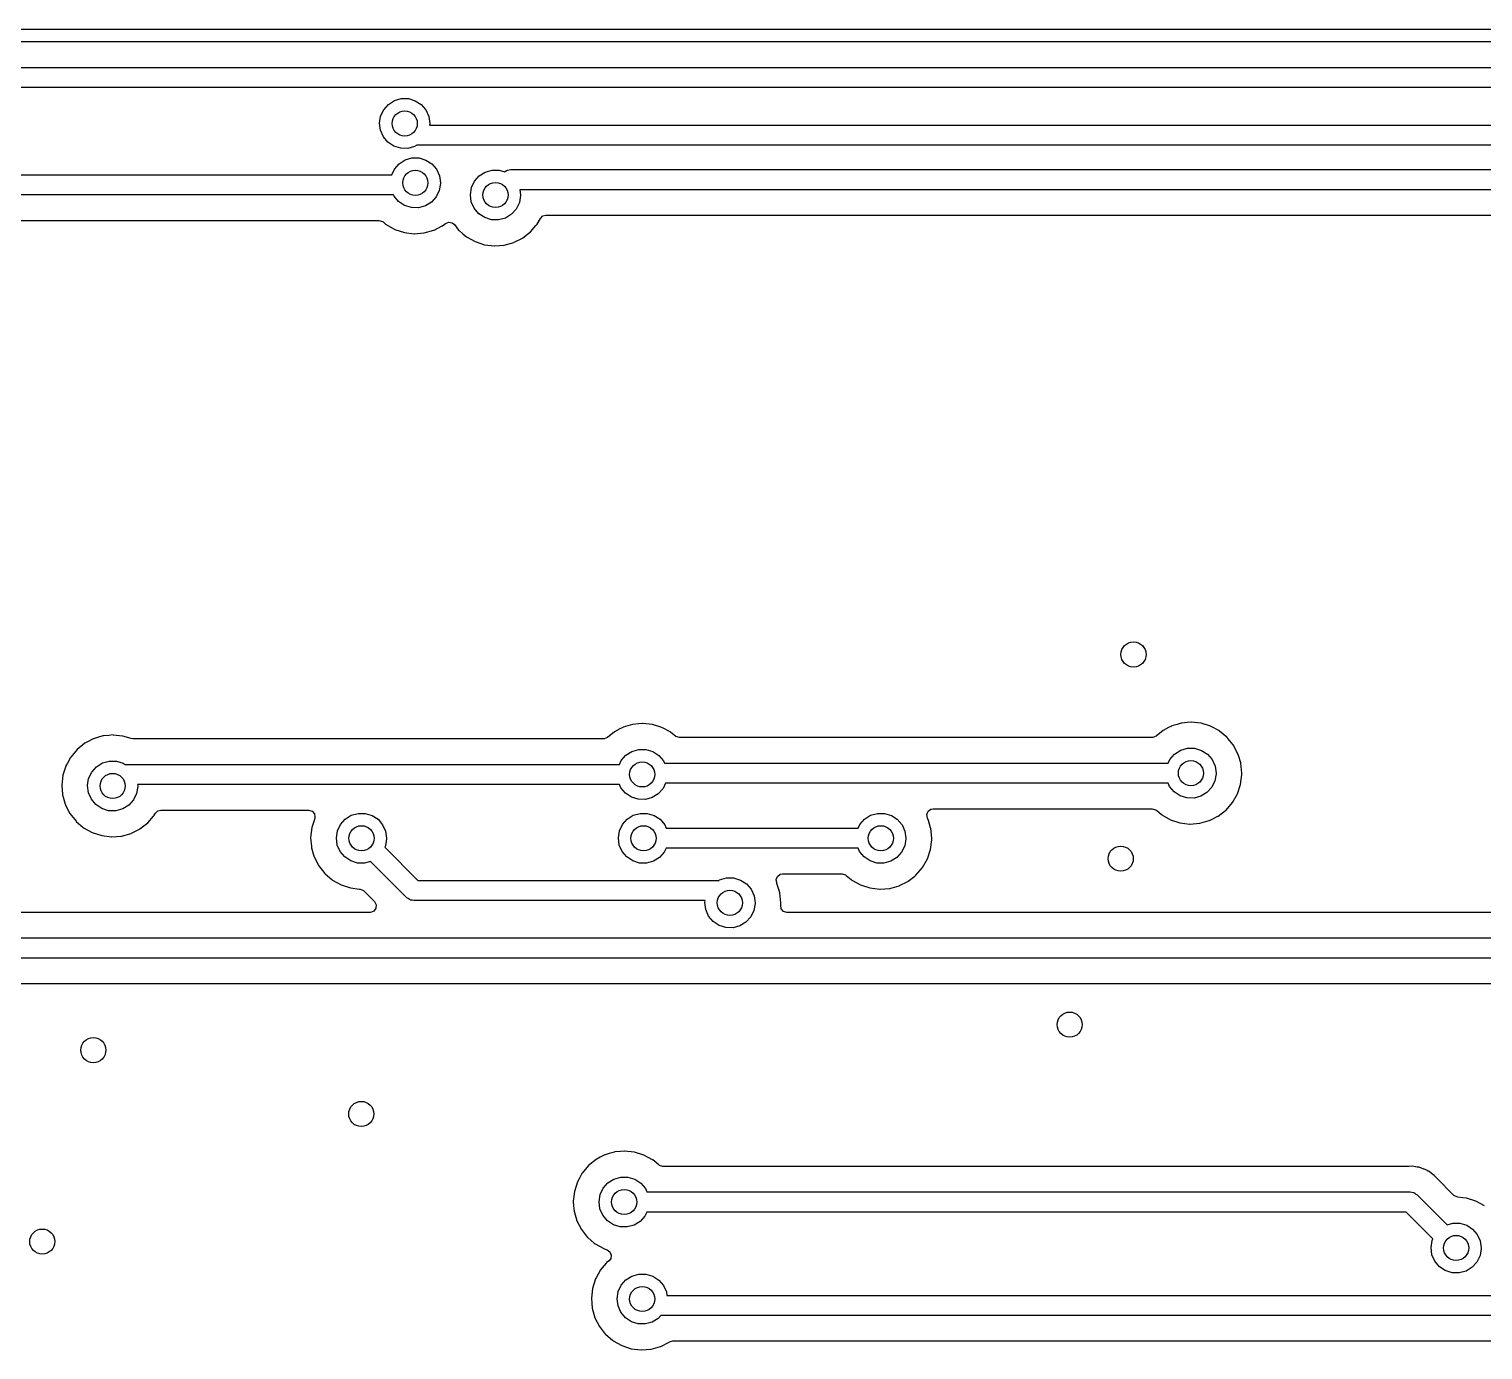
# Model space of a CAD drawing. Extents: x 63 to 234, y -148 to -41.
# Drawn here: x 122.67 to 151.61, y -66.93 to -40.64 of the extents above; entities that cross this region are included whole.
import ezdxf

# ---------------------------------------------------------------- set-up
doc = ezdxf.new("R2010")
doc.units = 0
doc.layers.add('BLACK', color=7, linetype='CONTINUOUS')

msp = doc.modelspace()

# ---------------------------------------------------------------- linework, layer by layer
at = {"layer": 'BLACK', "linetype": 'CONTINUOUS'}
for p, q in [((62.7415, -40.6405), (234.192, -40.6405)), ((184.989, -40.8967), (116.005, -40.8967)), ((115.976, -41.4052), (185.014, -41.4052)), ((184.931, -41.8052), (116.059, -41.8052)), ((129.671, -42.3734), (129.732, -42.2451)), ((129.732, -42.2451), (129.826, -42.1388)), ((129.826, -42.1388), (129.945, -42.0632)), ((129.945, -42.0632), (130.082, -42.0242)), ((130.082, -42.0242), (130.224, -42.0251)), ((130.224, -42.0251), (130.359, -42.0657)), ((130.359, -42.0657), (130.478, -42.1428)), ((130.478, -42.1428), (130.571, -42.2502)), ((130.571, -42.2502), (130.63, -42.3793)), ((129.65, -42.5135), (129.671, -42.3734)), ((129.668, -42.6541), (129.65, -42.5135)), ((130.63, -42.3793), (130.65, -42.5196)), ((130.649, -42.5318), (130.646, -42.5519)), ((130.65, -42.5196), (130.649, -42.5318)), ((129.725, -42.7838), (129.668, -42.6541)), ((129.816, -42.8923), (129.725, -42.7838)), ((130.646, -42.5519), (183.652, -42.5519)), ((129.934, -42.9709), (129.816, -42.8923)), ((130.07, -43.0132), (129.934, -42.9709)), ((130.211, -43.0158), (130.07, -43.0132)), ((130.348, -42.9785), (130.211, -43.0158)), ((130.391, -42.9519), (130.348, -42.9785)), ((183.83, -42.9519), (130.391, -42.9519)), ((129.944, -43.4256), (130.038, -43.3194)), ((130.038, -43.3194), (130.158, -43.2437)), ((130.158, -43.2437), (130.294, -43.2048)), ((130.294, -43.2048), (130.436, -43.2056)), ((130.436, -43.2056), (130.572, -43.2463)), ((130.572, -43.2463), (130.691, -43.3234)), ((130.691, -43.3234), (130.783, -43.4308)), ((71.6454, -43.5388), (129.891, -43.5388)), ((129.891, -43.5388), (129.944, -43.4256)), ((130.783, -43.4308), (130.842, -43.5598)), ((130.842, -43.5598), (130.862, -43.7002)), ((131.479, -43.7958), (131.539, -43.6675)), ((131.539, -43.6675), (131.633, -43.5612)), ((131.633, -43.5612), (131.753, -43.4856)), ((131.753, -43.4856), (131.889, -43.4466)), ((131.889, -43.4466), (132.031, -43.4475)), ((132.031, -43.4475), (132.144, -43.4812)), ((132.144, -43.4812), (132.149, -43.4778)), ((132.149, -43.4778), (132.175, -43.457)), ((132.175, -43.457), (132.186, -43.4544)), ((132.186, -43.4544), (132.196, -43.4483)), ((132.196, -43.4483), (132.229, -43.4446)), ((132.229, -43.4446), (132.262, -43.4372)), ((132.262, -43.4372), (203.828, -43.4372)), ((129.926, -43.9388), (71.5261, -43.9388)), ((129.938, -43.9644), (129.926, -43.9388)), ((130.029, -44.0729), (129.938, -43.9644)), ((130.777, -43.9797), (130.681, -44.0848)), ((130.838, -43.8522), (130.777, -43.9797)), ((130.862, -43.7124), (130.838, -43.8522)), ((130.862, -43.7002), (130.862, -43.7124)), ((131.457, -43.9359), (131.479, -43.7958)), ((131.475, -44.0765), (131.457, -43.9359)), ((132.457, -43.9542), (132.433, -44.094)), ((203.911, -43.8372), (132.442, -43.8372)), ((132.442, -43.8372), (132.457, -43.942)), ((132.457, -43.942), (132.457, -43.9542)), ((130.147, -44.1514), (130.029, -44.0729)), ((130.282, -44.1937), (130.147, -44.1514)), ((130.424, -44.1963), (130.282, -44.1937)), ((130.561, -44.159), (130.424, -44.1963)), ((130.681, -44.0848), (130.561, -44.159)), ((131.533, -44.2062), (131.475, -44.0765)), ((131.624, -44.3147), (131.533, -44.2062)), ((132.372, -44.2216), (132.276, -44.3267)), ((132.433, -44.094), (132.372, -44.2216)), ((71.551, -44.4473), (129.637, -44.4473)), ((129.637, -44.4473), (129.706, -44.4673)), ((129.706, -44.4673), (129.719, -44.4773)), ((129.719, -44.4773), (129.77, -44.5208)), ((129.77, -44.5208), (129.784, -44.5323)), ((129.784, -44.5323), (129.956, -44.6288)), ((130.734, -44.6422), (130.899, -44.5586)), ((130.899, -44.5586), (130.905, -44.5558)), ((130.899, -44.5586), (130.899, -44.5586)), ((130.905, -44.5558), (130.962, -44.5114)), ((130.962, -44.5114), (131.028, -44.4852)), ((131.028, -44.4852), (131.097, -44.4989)), ((131.097, -44.4989), (131.138, -44.5324)), ((131.138, -44.5324), (131.224, -44.6411)), ((131.742, -44.3933), (131.624, -44.3147)), ((131.877, -44.4356), (131.742, -44.3933)), ((132.019, -44.4382), (131.877, -44.4356)), ((132.156, -44.4009), (132.019, -44.4382)), ((132.276, -44.3267), (132.156, -44.4009)), ((132.656, -44.6759), (132.763, -44.552)), ((132.763, -44.552), (132.781, -44.5308)), ((132.781, -44.5308), (132.785, -44.5261)), ((132.781, -44.5308), (132.781, -44.5308)), ((132.785, -44.5261), (132.851, -44.4095)), ((132.851, -44.4095), (132.902, -44.3601)), ((132.902, -44.3601), (132.961, -44.3457)), ((132.961, -44.3457), (203.882, -44.3457)), ((129.956, -44.6288), (130.144, -44.6899)), ((130.144, -44.6899), (130.341, -44.7133)), ((130.341, -44.7133), (130.347, -44.7128)), ((130.347, -44.7128), (130.532, -44.6986)), ((130.347, -44.7128), (130.347, -44.7128)), ((130.532, -44.6986), (130.538, -44.6981)), ((130.532, -44.6986), (130.532, -44.6986)), ((130.538, -44.6981), (130.728, -44.6449)), ((130.728, -44.6449), (130.734, -44.6422)), ((130.734, -44.6422), (130.734, -44.6422)), ((131.224, -44.6411), (131.224, -44.6411)), ((131.224, -44.6411), (131.228, -44.646)), ((131.228, -44.646), (131.233, -44.6499)), ((131.233, -44.6499), (131.233, -44.6499)), ((131.233, -44.6499), (131.307, -44.7128)), ((131.307, -44.7128), (131.379, -44.7741)), ((131.379, -44.7741), (131.551, -44.8706)), ((132.329, -44.884), (132.494, -44.8004)), ((132.494, -44.8004), (132.5, -44.7976)), ((132.494, -44.8004), (132.494, -44.8004)), ((132.5, -44.7976), (132.656, -44.6759)), ((131.551, -44.8706), (131.739, -44.9317)), ((131.739, -44.9317), (131.936, -44.9552)), ((131.936, -44.9552), (131.942, -44.9547)), ((131.942, -44.9547), (132.127, -44.9405)), ((131.942, -44.9547), (131.942, -44.9547)), ((132.127, -44.9405), (132.133, -44.94)), ((132.127, -44.9405), (132.127, -44.9405)), ((132.133, -44.94), (132.323, -44.8868)), ((132.323, -44.8868), (132.329, -44.884)), ((132.329, -44.884), (132.329, -44.884)), ((124.344, -54.6888), (124.262, -54.6963)), ((124.35, -54.6895), (124.344, -54.6888)), ((124.535, -54.7089), (124.35, -54.6895)), ((124.35, -54.6895), (124.35, -54.6895)), ((134.323, -54.6256), (134.184, -54.7373)), ((134.435, -54.5674), (134.323, -54.6256)), ((134.493, -54.5369), (134.435, -54.5674)), ((134.498, -54.534), (134.493, -54.5369)), ((134.493, -54.5369), (134.493, -54.5369)), ((134.591, -54.5069), (134.498, -54.534)), ((134.682, -54.4799), (134.591, -54.5069)), ((134.688, -54.4782), (134.682, -54.4799)), ((134.682, -54.4799), (134.682, -54.4799)), ((134.694, -54.4776), (134.688, -54.4782)), ((134.803, -54.4678), (134.694, -54.4776)), ((134.694, -54.4776), (134.694, -54.4776)), ((134.885, -54.4602), (134.803, -54.4678)), ((134.891, -54.4609), (134.885, -54.4602)), ((135.076, -54.4803), (134.891, -54.4609)), ((134.891, -54.4609), (134.891, -54.4609)), ((135.082, -54.4809), (135.076, -54.4803)), ((135.076, -54.4803), (135.076, -54.4803)), ((135.271, -54.5394), (135.082, -54.4809)), ((135.445, -54.6335), (135.271, -54.5394)), ((135.449, -54.6374), (135.445, -54.6335)), ((135.538, -54.7108), (135.449, -54.6374)), ((135.449, -54.6374), (135.449, -54.6374)), ((145.245, -54.6002), (145.106, -54.7119)), ((145.356, -54.5423), (145.245, -54.6002)), ((145.415, -54.5115), (145.356, -54.5423)), ((145.42, -54.5086), (145.415, -54.5115)), ((145.415, -54.5115), (145.415, -54.5115)), ((145.526, -54.4776), (145.42, -54.5086)), ((145.604, -54.4545), (145.526, -54.4776)), ((145.61, -54.4528), (145.604, -54.4545)), ((145.604, -54.4545), (145.604, -54.4545)), ((145.616, -54.4522), (145.61, -54.4528)), ((145.725, -54.4424), (145.616, -54.4522)), ((145.616, -54.4522), (145.616, -54.4522)), ((145.807, -54.4348), (145.725, -54.4424)), ((145.813, -54.4355), (145.807, -54.4348)), ((145.998, -54.4549), (145.813, -54.4355)), ((145.813, -54.4355), (145.813, -54.4355)), ((146.004, -54.4555), (145.998, -54.4549)), ((145.998, -54.4549), (145.998, -54.4549)), ((146.193, -54.514), (146.004, -54.4555)), ((146.367, -54.6081), (146.193, -54.514)), ((146.371, -54.612), (146.367, -54.6081)), ((146.514, -54.7302), (146.371, -54.612)), ((146.371, -54.612), (146.371, -54.612)), ((123.628, -54.9782), (123.501, -55.1297)), ((123.782, -54.8542), (123.628, -54.9782)), ((123.861, -54.8129), (123.782, -54.8542)), ((123.952, -54.7655), (123.861, -54.8129)), ((123.957, -54.7626), (123.952, -54.7655)), ((123.952, -54.7655), (123.952, -54.7655)), ((124.038, -54.7389), (123.957, -54.7626)), ((124.141, -54.7085), (124.038, -54.7389)), ((124.147, -54.7068), (124.141, -54.7085)), ((124.141, -54.7085), (124.141, -54.7085)), ((124.153, -54.7062), (124.147, -54.7068)), ((124.262, -54.6963), (124.153, -54.7062)), ((124.153, -54.7062), (124.153, -54.7062)), ((124.541, -54.7095), (124.535, -54.7089)), ((124.535, -54.7089), (124.535, -54.7089)), ((124.702, -54.7595), (124.541, -54.7095)), ((124.739, -54.7651), (124.702, -54.7595)), ((134.105, -54.7651), (124.739, -54.7651)), ((134.119, -54.7644), (134.105, -54.7651)), ((134.184, -54.7373), (134.119, -54.7644)), ((134.674, -55.0172), (134.81, -54.9782)), ((134.81, -54.9782), (134.952, -54.9791)), ((134.952, -54.9791), (135.088, -55.0197)), ((135.55, -54.7197), (135.538, -54.7108)), ((135.618, -54.7397), (135.55, -54.7197)), ((145.027, -54.7397), (135.618, -54.7397)), ((145.041, -54.739), (145.027, -54.7397)), ((145.106, -54.7119), (145.041, -54.739)), ((145.596, -54.9918), (145.732, -54.9528)), ((145.732, -54.9528), (145.874, -54.9537)), ((145.874, -54.9537), (146.01, -54.9943)), ((146.519, -54.7341), (146.514, -54.7302)), ((146.523, -54.7389), (146.519, -54.7341)), ((146.544, -54.7651), (146.523, -54.7389)), ((146.523, -54.7389), (146.523, -54.7389)), ((146.644, -54.8874), (146.544, -54.7651)), ((146.737, -55.062), (146.644, -54.8874)), ((123.435, -55.2501), (123.406, -55.303)), ((123.498, -55.1351), (123.435, -55.2501)), ((123.501, -55.1297), (123.498, -55.1351)), ((123.498, -55.1351), (123.498, -55.1351)), ((124.013, -55.3214), (124.133, -55.2458)), ((124.133, -55.2458), (124.269, -55.2068)), ((124.269, -55.2068), (124.411, -55.2077)), ((124.411, -55.2077), (124.547, -55.2483)), ((124.547, -55.2483), (124.586, -55.2736)), ((124.586, -55.2736), (134.425, -55.2736)), ((134.425, -55.2736), (134.46, -55.1991)), ((134.46, -55.1991), (134.554, -55.0928)), ((134.554, -55.0928), (134.674, -55.0172)), ((135.088, -55.0197), (135.207, -55.0968)), ((135.207, -55.0968), (135.299, -55.2042)), ((135.299, -55.2042), (135.319, -55.2482)), ((135.319, -55.2482), (145.347, -55.2482)), ((145.347, -55.2482), (145.382, -55.1737)), ((145.382, -55.1737), (145.476, -55.0674)), ((145.476, -55.0674), (145.596, -54.9918)), ((146.01, -54.9943), (146.129, -55.0714)), ((146.129, -55.0714), (146.221, -55.1788)), ((146.221, -55.1788), (146.28, -55.3079)), ((146.747, -55.0955), (146.737, -55.062)), ((146.792, -55.2435), (146.747, -55.0955)), ((146.794, -55.2514), (146.792, -55.2435)), ((146.813, -55.4482), (146.794, -55.2514)), ((123.346, -55.4915), (123.324, -55.6881)), ((123.353, -55.468), (123.346, -55.4915)), ((123.404, -55.3089), (123.353, -55.468)), ((123.406, -55.303), (123.404, -55.3089)), ((123.404, -55.3089), (123.404, -55.3089)), ((123.837, -55.6961), (123.859, -55.556)), ((123.859, -55.556), (123.919, -55.4277)), ((123.919, -55.4277), (124.013, -55.3214)), ((146.3, -55.4604), (146.276, -55.6002)), ((146.28, -55.3079), (146.3, -55.4482)), ((146.3, -55.4482), (146.3, -55.4604)), ((146.788, -55.6727), (146.813, -55.4765)), ((146.813, -55.4517), (146.813, -55.4482)), ((146.813, -55.4564), (146.813, -55.4517)), ((146.813, -55.4517), (146.813, -55.4517)), ((146.813, -55.4765), (146.813, -55.4564)), ((123.324, -55.6881), (123.324, -55.6942)), ((123.324, -55.6942), (123.339, -55.8657)), ((123.855, -55.8367), (123.837, -55.6961)), ((123.913, -55.9664), (123.855, -55.8367)), ((124.837, -55.7144), (124.813, -55.8542)), ((134.425, -55.6736), (124.833, -55.6736)), ((124.833, -55.6736), (124.837, -55.7022)), ((124.837, -55.7022), (124.837, -55.7144)), ((134.454, -55.7378), (134.425, -55.6736)), ((134.545, -55.8463), (134.454, -55.7378)), ((134.663, -55.9249), (134.545, -55.8463)), ((135.293, -55.7532), (135.197, -55.8583)), ((135.343, -55.6482), (135.293, -55.7532)), ((145.347, -55.6482), (135.343, -55.6482)), ((145.376, -55.7124), (145.347, -55.6482)), ((145.467, -55.8209), (145.376, -55.7124)), ((145.585, -55.8995), (145.467, -55.8209)), ((146.119, -55.8329), (145.999, -55.9071)), ((146.215, -55.7278), (146.119, -55.8329)), ((146.276, -55.6002), (146.215, -55.7278)), ((146.726, -55.8604), (146.788, -55.6727)), ((123.339, -55.8657), (123.34, -55.8851)), ((123.34, -55.8851), (123.345, -55.9023)), ((123.345, -55.9023), (123.392, -56.0652)), ((123.392, -56.0652), (123.395, -56.0752)), ((123.395, -56.0752), (123.398, -56.0807)), ((123.398, -56.0807), (123.46, -56.2021)), ((124.004, -56.0749), (123.913, -55.9664)), ((124.122, -56.1535), (124.004, -56.0749)), ((124.656, -56.0869), (124.536, -56.1611)), ((124.752, -55.9818), (124.656, -56.0869)), ((124.813, -55.8542), (124.752, -55.9818)), ((134.798, -55.9672), (134.663, -55.9249)), ((134.94, -55.9698), (134.798, -55.9672)), ((135.077, -55.9325), (134.94, -55.9698)), ((135.197, -55.8583), (135.077, -55.9325)), ((145.72, -55.9418), (145.585, -55.8995)), ((145.862, -55.9444), (145.72, -55.9418)), ((145.999, -55.9071), (145.862, -55.9444)), ((146.499, -56.1821), (146.628, -56.0323)), ((146.628, -56.0323), (146.726, -55.8604)), ((123.46, -56.2021), (123.485, -56.2512)), ((123.485, -56.2512), (123.608, -56.4062)), ((123.608, -56.4062), (123.613, -56.4101)), ((123.613, -56.4101), (123.613, -56.4101)), ((123.613, -56.4101), (123.75, -56.527)), ((124.257, -56.1958), (124.122, -56.1535)), ((124.399, -56.1984), (124.257, -56.1958)), ((124.536, -56.1611), (124.399, -56.1984)), ((125.036, -56.4361), (125.15, -56.3038)), ((125.15, -56.3038), (125.161, -56.291)), ((125.161, -56.291), (125.165, -56.2863)), ((125.161, -56.291), (125.161, -56.291)), ((125.165, -56.2863), (125.188, -56.2459)), ((125.188, -56.2459), (125.239, -56.1965)), ((125.239, -56.1965), (125.298, -56.1821)), ((125.298, -56.1821), (128.238, -56.1821)), ((128.238, -56.1821), (128.306, -56.2021)), ((128.338, -56.4101), (128.299, -56.5329)), ((128.306, -56.2021), (128.353, -56.2558)), ((128.358, -56.3462), (128.338, -56.4101)), ((128.353, -56.2558), (128.363, -56.326)), ((128.363, -56.326), (128.358, -56.3462)), ((128.872, -56.4691), (128.966, -56.3628)), ((128.966, -56.3628), (129.086, -56.2872)), ((129.086, -56.2872), (129.222, -56.2482)), ((129.222, -56.2482), (129.364, -56.2491)), ((129.364, -56.2491), (129.5, -56.2897)), ((129.5, -56.2897), (129.619, -56.3668)), ((129.619, -56.3668), (129.711, -56.4742)), ((134.485, -56.4691), (134.579, -56.3628)), ((134.579, -56.3628), (134.699, -56.2872)), ((134.699, -56.2872), (134.836, -56.2482)), ((134.836, -56.2482), (134.977, -56.2491)), ((134.977, -56.2491), (135.113, -56.2897)), ((135.113, -56.2897), (135.232, -56.3668)), ((135.232, -56.3668), (135.325, -56.4742)), ((139.21, -56.4691), (139.304, -56.3628)), ((139.304, -56.3628), (139.424, -56.2872)), ((139.424, -56.2872), (139.56, -56.2482)), ((139.56, -56.2482), (139.702, -56.2491)), ((139.702, -56.2491), (139.838, -56.2897)), ((139.838, -56.2897), (139.956, -56.3668)), ((139.956, -56.3668), (140.049, -56.4742)), ((140.542, -56.2723), (140.568, -56.2061)), ((140.556, -56.3419), (140.542, -56.2723)), ((140.559, -56.3462), (140.556, -56.3419)), ((140.565, -56.3574), (140.559, -56.3462)), ((140.575, -56.393), (140.565, -56.3574)), ((140.568, -56.2061), (140.625, -56.1642)), ((140.619, -56.5373), (140.575, -56.393)), ((140.625, -56.1642), (140.668, -56.1567)), ((140.668, -56.1567), (145.03, -56.1567)), ((145.03, -56.1567), (145.098, -56.1767)), ((145.098, -56.1767), (145.112, -56.1867)), ((145.112, -56.1867), (145.212, -56.2723)), ((145.212, -56.2723), (145.222, -56.2803)), ((145.222, -56.2803), (145.394, -56.3768)), ((145.394, -56.3768), (145.582, -56.4379)), ((145.976, -56.4462), (146.166, -56.393)), ((146.166, -56.393), (146.172, -56.3902)), ((146.172, -56.3902), (146.212, -56.3699)), ((146.172, -56.3902), (146.172, -56.3902)), ((146.212, -56.3699), (146.337, -56.3066)), ((146.337, -56.3066), (146.343, -56.3038)), ((146.337, -56.3066), (146.337, -56.3066)), ((146.343, -56.3038), (146.487, -56.1915)), ((146.487, -56.1915), (146.494, -56.1859)), ((146.494, -56.1859), (146.499, -56.1821)), ((123.75, -56.527), (123.759, -56.5343)), ((123.759, -56.5343), (123.931, -56.6308)), ((123.931, -56.6308), (124.119, -56.6919)), ((124.119, -56.6919), (124.316, -56.7154)), ((124.316, -56.7154), (124.322, -56.7149)), ((124.322, -56.7149), (124.507, -56.7007)), ((124.322, -56.7149), (124.322, -56.7149)), ((124.507, -56.7007), (124.513, -56.7002)), ((124.507, -56.7007), (124.507, -56.7007)), ((124.513, -56.7002), (124.703, -56.647)), ((124.703, -56.647), (124.709, -56.6442)), ((124.709, -56.6442), (124.874, -56.5606)), ((124.709, -56.6442), (124.709, -56.6442)), ((124.874, -56.5606), (124.88, -56.5578)), ((124.874, -56.5606), (124.874, -56.5606)), ((124.88, -56.5578), (125.036, -56.4361)), ((128.299, -56.5329), (128.277, -56.7295)), ((128.79, -56.7375), (128.812, -56.5974)), ((128.812, -56.5974), (128.872, -56.4691)), ((129.711, -56.4742), (129.77, -56.6033)), ((129.77, -56.6033), (129.79, -56.7436)), ((134.403, -56.7375), (134.425, -56.5974)), ((134.425, -56.5974), (134.485, -56.4691)), ((135.325, -56.4742), (135.356, -56.5436)), ((135.356, -56.5436), (139.175, -56.5436)), ((139.175, -56.5436), (139.21, -56.4691)), ((140.049, -56.4742), (140.108, -56.6033)), ((140.108, -56.6033), (140.128, -56.7436)), ((140.622, -56.5468), (140.619, -56.5373)), ((140.641, -56.7436), (140.622, -56.5468)), ((145.582, -56.4379), (145.779, -56.4614)), ((145.779, -56.4614), (145.785, -56.4609)), ((145.785, -56.4609), (145.97, -56.4467)), ((145.785, -56.4609), (145.785, -56.4609)), ((145.97, -56.4467), (145.976, -56.4462)), ((145.97, -56.4467), (145.97, -56.4467)), ((128.277, -56.7295), (128.277, -56.7356)), ((128.277, -56.7356), (128.292, -56.9095)), ((128.292, -56.9095), (128.293, -56.9265)), ((128.293, -56.9265), (128.295, -56.9325)), ((128.295, -56.9325), (128.331, -57.0565)), ((128.808, -56.8781), (128.79, -56.7375)), ((128.866, -57.0078), (128.808, -56.8781)), ((128.957, -57.1163), (128.866, -57.0078)), ((129.766, -56.8956), (129.753, -56.9236)), ((129.753, -56.9236), (130.414, -57.585)), ((129.79, -56.7558), (129.766, -56.8956)), ((129.79, -56.7436), (129.79, -56.7558)), ((134.422, -56.8781), (134.403, -56.7375)), ((134.479, -57.0078), (134.422, -56.8781)), ((134.57, -57.1163), (134.479, -57.0078)), ((135.356, -56.9436), (135.318, -57.0232)), ((139.175, -56.9436), (135.356, -56.9436)), ((139.203, -57.0078), (139.175, -56.9436)), ((139.295, -57.1163), (139.203, -57.0078)), ((140.104, -56.8956), (140.042, -57.0232)), ((140.128, -56.7558), (140.104, -56.8956)), ((140.128, -56.7436), (140.128, -56.7558)), ((140.554, -57.1558), (140.616, -56.9681)), ((140.616, -56.9681), (140.641, -56.7719)), ((140.641, -56.7719), (140.641, -56.7436)), ((128.331, -57.0565), (128.348, -57.1166)), ((128.348, -57.1166), (128.438, -57.2926)), ((128.438, -57.2926), (128.561, -57.4476)), ((129.075, -57.1949), (128.957, -57.1163)), ((129.21, -57.2372), (129.075, -57.1949)), ((129.352, -57.2398), (129.21, -57.2372)), ((129.471, -57.2073), (129.352, -57.2398)), ((130.19, -57.9264), (129.471, -57.2073)), ((134.688, -57.1949), (134.57, -57.1163)), ((134.823, -57.2372), (134.688, -57.1949)), ((134.965, -57.2398), (134.823, -57.2372)), ((135.102, -57.2025), (134.965, -57.2398)), ((135.223, -57.1283), (135.102, -57.2025)), ((135.318, -57.0232), (135.223, -57.1283)), ((139.413, -57.1949), (139.295, -57.1163)), ((139.548, -57.2372), (139.413, -57.1949)), ((139.69, -57.2398), (139.548, -57.2372)), ((139.826, -57.2025), (139.69, -57.2398)), ((139.947, -57.1283), (139.826, -57.2025)), ((140.042, -57.0232), (139.947, -57.1283)), ((140.456, -57.3277), (140.554, -57.1558)), ((128.561, -57.4476), (128.566, -57.4515)), ((128.566, -57.4515), (128.566, -57.4515)), ((128.566, -57.4515), (128.702, -57.5677)), ((128.702, -57.5677), (128.712, -57.5757)), ((128.712, -57.5757), (128.884, -57.6722)), ((130.414, -57.585), (136.38, -57.585)), ((136.38, -57.585), (136.394, -57.5881)), ((136.394, -57.5881), (136.419, -57.5721)), ((136.419, -57.5721), (136.556, -57.5331)), ((136.556, -57.5331), (136.697, -57.534)), ((136.697, -57.534), (136.833, -57.5746)), ((136.833, -57.5746), (136.952, -57.6517)), ((137.543, -57.5677), (137.569, -57.5015)), ((137.556, -57.6307), (137.543, -57.5677)), ((137.569, -57.5015), (137.626, -57.4596)), ((137.626, -57.4596), (137.669, -57.4521)), ((137.669, -57.4521), (138.858, -57.4521)), ((138.858, -57.4521), (138.926, -57.4721)), ((138.926, -57.4721), (138.939, -57.4821)), ((138.939, -57.4821), (139.04, -57.5677)), ((139.04, -57.5677), (139.049, -57.5757)), ((139.049, -57.5757), (139.222, -57.6722)), ((140.171, -57.5992), (140.302, -57.4968)), ((140.302, -57.4968), (140.322, -57.4813)), ((140.322, -57.4813), (140.327, -57.4775)), ((140.327, -57.4775), (140.42, -57.369)), ((140.42, -57.369), (140.452, -57.3324)), ((140.452, -57.3324), (140.456, -57.3277)), ((140.452, -57.3324), (140.452, -57.3324)), ((128.884, -57.6722), (129.072, -57.7333)), ((129.072, -57.7333), (129.249, -57.7544)), ((129.249, -57.7544), (129.262, -57.756)), ((129.262, -57.756), (129.328, -57.7839)), ((129.328, -57.7839), (129.336, -57.792)), ((129.336, -57.792), (129.549, -58.0044)), ((136.952, -57.6517), (137.045, -57.7591)), ((137.045, -57.7591), (137.103, -57.8882)), ((137.555, -57.6312), (137.556, -57.6307)), ((137.557, -57.6369), (137.555, -57.6312)), ((137.56, -57.6423), (137.557, -57.6369)), ((137.584, -57.7215), (137.56, -57.6423)), ((137.602, -57.7803), (137.584, -57.7215)), ((137.618, -57.8317), (137.602, -57.7803)), ((137.637, -58.0285), (137.618, -57.8317)), ((139.222, -57.6722), (139.41, -57.7333)), ((139.41, -57.7333), (139.607, -57.7568)), ((139.607, -57.7568), (139.613, -57.7563)), ((139.613, -57.7563), (139.798, -57.7421)), ((139.613, -57.7563), (139.613, -57.7563)), ((139.798, -57.7421), (139.804, -57.7416)), ((139.798, -57.7421), (139.798, -57.7421)), ((139.804, -57.7416), (139.994, -57.6884)), ((139.994, -57.6884), (140, -57.6856)), ((140, -57.6856), (140.165, -57.602)), ((140, -57.6856), (140, -57.6856)), ((140.165, -57.602), (140.171, -57.5992)), ((140.165, -57.602), (140.165, -57.602)), ((129.578, -58.1375), (129.535, -58.1944)), ((129.549, -58.0044), (129.583, -58.0667)), ((129.583, -58.0667), (129.578, -58.1375)), ((130.218, -57.9442), (130.19, -57.9264)), ((130.244, -57.9651), (130.218, -57.9442)), ((130.256, -57.9676), (130.244, -57.9651)), ((130.265, -57.9738), (130.256, -57.9676)), ((130.298, -57.9775), (130.265, -57.9738)), ((130.331, -57.985), (130.298, -57.9775)), ((136.129, -57.985), (130.331, -57.985)), ((136.123, -58.0224), (136.129, -57.985)), ((136.142, -58.163), (136.123, -58.0224)), ((136.199, -58.2927), (136.142, -58.163)), ((137.123, -58.0407), (137.1, -58.1805)), ((137.103, -57.8882), (137.123, -58.0285)), ((137.123, -58.0285), (137.123, -58.0407)), ((137.634, -58.0777), (137.635, -58.0705)), ((137.644, -58.1458), (137.634, -58.0777)), ((137.635, -58.0705), (137.636, -58.0568)), ((137.636, -58.0568), (137.637, -58.0285)), ((137.691, -58.1995), (137.644, -58.1458)), ((129.46, -58.2195), (118.449, -58.2195)), ((129.469, -58.2192), (129.46, -58.2195)), ((129.535, -58.1944), (129.469, -58.2192)), ((136.29, -58.4012), (136.199, -58.2927)), ((136.408, -58.4798), (136.29, -58.4012)), ((136.943, -58.4132), (136.822, -58.4874)), ((137.038, -58.3081), (136.943, -58.4132)), ((137.1, -58.1805), (137.038, -58.3081)), ((137.759, -58.2195), (137.691, -58.1995)), ((156.176, -58.2195), (137.759, -58.2195)), ((115.316, -58.728), (157.528, -58.728)), ((136.544, -58.5221), (136.408, -58.4798)), ((136.685, -58.5247), (136.544, -58.5221)), ((136.822, -58.4874), (136.685, -58.5247)), ((157.611, -59.128), (115.233, -59.128)), ((115.258, -59.6365), (157.582, -59.6365)), ((134.133, -63.0459), (134.044, -63.0927)), ((134.139, -63.043), (134.133, -63.0459)), ((134.133, -63.0459), (134.133, -63.0459)), ((134.217, -63.0198), (134.139, -63.043)), ((134.323, -62.9889), (134.217, -63.0198)), ((134.329, -62.9872), (134.323, -62.9889)), ((134.323, -62.9889), (134.323, -62.9889)), ((134.335, -62.9866), (134.329, -62.9872)), ((134.443, -62.9768), (134.335, -62.9866)), ((134.335, -62.9866), (134.335, -62.9866)), ((134.525, -62.9692), (134.443, -62.9768)), ((134.532, -62.9699), (134.525, -62.9692)), ((134.716, -62.9893), (134.532, -62.9699)), ((134.532, -62.9699), (134.532, -62.9699)), ((134.722, -62.9899), (134.716, -62.9893)), ((134.716, -62.9893), (134.716, -62.9893)), ((134.911, -63.0484), (134.722, -62.9899)), ((135.085, -63.1425), (134.911, -63.0484)), ((133.809, -63.2586), (133.682, -63.4101)), ((133.964, -63.1346), (133.809, -63.2586)), ((134.044, -63.0927), (133.964, -63.1346)), ((135.09, -63.1464), (135.085, -63.1425)), ((135.209, -63.2452), (135.09, -63.1464)), ((135.09, -63.1464), (135.09, -63.1464)), ((135.221, -63.2541), (135.209, -63.2452)), ((135.29, -63.2741), (135.221, -63.2541)), ((150.14, -63.2741), (135.29, -63.2741)), ((150.147, -63.2739), (150.14, -63.2741)), ((150.202, -63.2707), (150.147, -63.2739)), ((150.21, -63.2703), (150.202, -63.2707)), ((150.202, -63.2707), (150.202, -63.2707)), ((150.272, -63.2819), (150.21, -63.2703)), ((150.279, -63.283), (150.272, -63.2819)), ((150.305, -63.2864), (150.279, -63.283)), ((150.335, -63.2903), (150.305, -63.2864)), ((150.342, -63.2913), (150.335, -63.2903)), ((150.335, -63.2903), (150.335, -63.2903)), ((150.349, -63.2941), (150.342, -63.2913)), ((150.352, -63.2947), (150.349, -63.2941)), ((150.368, -63.2994), (150.352, -63.2947)), ((150.371, -63.3002), (150.368, -63.2994)), ((150.378, -63.3016), (150.371, -63.3002)), ((150.436, -63.3278), (150.378, -63.3016)), ((150.443, -63.3304), (150.436, -63.3278)), ((150.495, -63.3508), (150.443, -63.3304)), ((150.502, -63.3536), (150.495, -63.3508)), ((150.495, -63.3508), (150.495, -63.3508)), ((150.508, -63.358), (150.502, -63.3536)), ((150.511, -63.3592), (150.508, -63.358)), ((150.525, -63.3676), (150.511, -63.3592)), ((150.528, -63.369), (150.525, -63.3676)), ((150.535, -63.3721), (150.528, -63.369)), ((150.54, -63.3768), (150.535, -63.3721)), ((150.585, -63.4115), (150.54, -63.3768)), ((133.587, -63.5834), (133.527, -63.7719)), ((133.621, -63.5206), (133.587, -63.5834)), ((133.679, -63.4155), (133.621, -63.5206)), ((133.682, -63.4101), (133.679, -63.4155)), ((133.679, -63.4155), (133.679, -63.4155)), ((134.1, -63.7081), (134.194, -63.6018)), ((134.194, -63.6018), (134.314, -63.5262)), ((134.314, -63.5262), (134.451, -63.4872)), ((134.451, -63.4872), (134.592, -63.4881)), ((134.592, -63.4881), (134.728, -63.5287)), ((134.728, -63.5287), (134.847, -63.6058)), ((134.847, -63.6058), (134.94, -63.7132)), ((150.59, -63.4155), (150.585, -63.4115)), ((150.642, -63.4522), (150.59, -63.4155)), ((150.68, -63.4954), (150.642, -63.4522)), ((150.68, -63.4958), (150.68, -63.4954)), ((150.686, -63.5021), (150.68, -63.4958)), ((151.034, -63.8499), (150.686, -63.5021)), ((133.527, -63.7719), (133.505, -63.9685)), ((134.018, -63.9765), (134.04, -63.8364)), ((134.04, -63.8364), (134.1, -63.7081)), ((134.94, -63.7132), (134.971, -63.7826)), ((134.971, -63.7826), (150.165, -63.7826)), ((150.165, -63.7826), (150.198, -63.7901)), ((150.198, -63.7901), (150.231, -63.7938)), ((150.231, -63.7938), (150.241, -63.8)), ((150.241, -63.8), (150.252, -63.8025)), ((150.252, -63.8025), (150.278, -63.8234)), ((150.278, -63.8234), (150.306, -63.8412)), ((150.306, -63.8412), (150.899, -64.4338)), ((151.044, -63.8591), (151.034, -63.8499)), ((151.11, -63.8861), (151.044, -63.8591)), ((151.213, -63.897), (151.11, -63.8861)), ((151.277, -63.9037), (151.213, -63.897)), ((151.283, -63.9043), (151.277, -63.9037)), ((151.277, -63.9037), (151.277, -63.9037)), ((151.472, -63.9628), (151.283, -63.9043)), ((133.505, -63.9685), (133.506, -63.9746)), ((133.506, -63.9746), (133.513, -64.0569)), ((133.513, -64.0569), (133.522, -64.1655)), ((133.522, -64.1655), (133.576, -64.3556)), ((134.037, -64.1171), (134.018, -63.9765)), ((134.094, -64.2468), (134.037, -64.1171)), ((134.971, -64.1826), (134.933, -64.2622)), ((150.082, -64.1826), (134.971, -64.1826)), ((150.617, -64.7174), (150.082, -64.1826)), ((151.646, -64.0569), (151.472, -63.9628)), ((133.576, -64.3556), (133.667, -64.5316)), ((133.667, -64.5316), (133.789, -64.6866)), ((134.185, -64.3553), (134.094, -64.2468)), ((134.303, -64.4339), (134.185, -64.3553)), ((134.438, -64.4762), (134.303, -64.4339)), ((134.58, -64.4788), (134.438, -64.4762)), ((134.717, -64.4415), (134.58, -64.4788)), ((134.838, -64.3673), (134.717, -64.4415)), ((134.933, -64.2622), (134.838, -64.3673)), ((150.899, -64.4338), (151.011, -64.4016)), ((151.011, -64.4016), (151.153, -64.4025)), ((151.153, -64.4025), (151.289, -64.4431)), ((151.289, -64.4431), (151.408, -64.5202)), ((151.408, -64.5202), (151.5, -64.6276)), ((133.789, -64.6866), (133.794, -64.6905)), ((133.794, -64.6905), (133.794, -64.6905)), ((133.794, -64.6905), (133.924, -64.8007)), ((133.924, -64.8007), (133.94, -64.8147)), ((133.94, -64.8147), (134.113, -64.9112)), ((150.579, -64.8909), (150.601, -64.7508)), ((150.601, -64.7508), (150.617, -64.7174)), ((151.5, -64.6276), (151.559, -64.7567)), ((151.559, -64.7567), (151.579, -64.897)), ((134.113, -64.9112), (134.119, -64.9131)), ((134.119, -64.9131), (134.177, -64.9322)), ((134.177, -64.9322), (134.236, -64.9722)), ((134.251, -65.1076), (134.217, -65.1502)), ((134.236, -64.9722), (134.263, -65.0376)), ((134.263, -65.0376), (134.251, -65.1076)), ((150.598, -65.0315), (150.579, -64.8909)), ((150.655, -65.1612), (150.598, -65.0315)), ((151.556, -65.049), (151.494, -65.1766)), ((151.579, -64.9092), (151.556, -65.049)), ((151.579, -64.897), (151.579, -64.9092)), ((134.039, -65.3459), (133.96, -65.4892)), ((134.042, -65.3405), (134.039, -65.3459)), ((134.039, -65.3459), (134.039, -65.3459)), ((134.161, -65.1989), (134.042, -65.3405)), ((134.165, -65.1937), (134.161, -65.1989)), ((134.169, -65.189), (134.165, -65.1937)), ((134.217, -65.1502), (134.169, -65.189)), ((150.746, -65.2697), (150.655, -65.1612)), ((150.864, -65.3483), (150.746, -65.2697)), ((150.999, -65.3906), (150.864, -65.3483)), ((151.141, -65.3932), (150.999, -65.3906)), ((151.278, -65.3559), (151.141, -65.3932)), ((151.399, -65.2817), (151.278, -65.3559)), ((151.494, -65.1766), (151.399, -65.2817)), ((133.947, -65.5138), (133.887, -65.7023)), ((133.96, -65.4892), (133.947, -65.5138)), ((134.4, -65.7668), (134.46, -65.6385)), ((134.46, -65.6385), (134.554, -65.5322)), ((134.554, -65.5322), (134.674, -65.4566)), ((134.674, -65.4566), (134.81, -65.4176)), ((134.81, -65.4176), (134.952, -65.4185)), ((134.952, -65.4185), (135.088, -65.4591)), ((135.088, -65.4591), (135.207, -65.5362)), ((135.207, -65.5362), (135.299, -65.6436)), ((135.299, -65.6436), (135.358, -65.7727)), ((133.887, -65.7023), (133.865, -65.8989)), ((133.865, -65.8989), (133.881, -66.0959)), ((134.378, -65.9069), (134.4, -65.7668)), ((134.396, -66.0475), (134.378, -65.9069)), ((135.358, -65.7727), (135.368, -65.84)), ((135.368, -65.84), (187.152, -65.84)), ((133.881, -66.0959), (133.936, -66.2861)), ((134.454, -66.1772), (134.396, -66.0475)), ((134.545, -66.2857), (134.454, -66.1772)), ((135.25, -66.24), (135.197, -66.2977)), ((187.152, -66.24), (135.25, -66.24)), ((133.936, -66.2861), (134.026, -66.462)), ((134.026, -66.462), (134.149, -66.617)), ((134.663, -66.3643), (134.545, -66.2857)), ((134.798, -66.4066), (134.663, -66.3643)), ((134.94, -66.4092), (134.798, -66.4066)), ((135.077, -66.3719), (134.94, -66.4092)), ((135.197, -66.2977), (135.077, -66.3719)), ((134.149, -66.617), (134.154, -66.6209)), ((134.154, -66.6209), (134.154, -66.6209)), ((134.154, -66.6209), (134.287, -66.734)), ((134.287, -66.734), (134.3, -66.7451)), ((134.3, -66.7451), (134.472, -66.8416)), ((134.472, -66.8416), (134.66, -66.9027)), ((135.25, -66.855), (135.415, -66.7714)), ((135.415, -66.7714), (135.421, -66.7686)), ((135.415, -66.7714), (135.415, -66.7714)), ((135.421, -66.7686), (135.422, -66.7677)), ((135.422, -66.7677), (135.488, -66.7485)), ((135.488, -66.7485), (186.834, -66.7485)), ((134.66, -66.9027), (134.857, -66.9262)), ((134.857, -66.9262), (134.863, -66.9257)), ((134.863, -66.9257), (135.048, -66.9115)), ((134.863, -66.9257), (134.863, -66.9257)), ((135.048, -66.9115), (135.054, -66.911)), ((135.048, -66.9115), (135.048, -66.9115)), ((135.054, -66.911), (135.244, -66.8578)), ((135.244, -66.8578), (135.25, -66.855)), ((135.25, -66.855), (135.25, -66.855))]:
    msp.add_line(p, q, dxfattribs=at)
at = {"layer": 'BLACK'}
for centre in [(130.15, -42.5196), (130.362, -43.7002), (131.957, -43.942), (144.657, -53.086), (134.878, -55.4736), (145.8, -55.4482), (124.337, -55.7022), (129.29, -56.7436), (134.903, -56.7436), (139.628, -56.7436), (144.403, -57.15), (136.623, -58.0285), (143.387, -60.452), (123.952, -60.96), (129.286, -62.23), (134.518, -63.9826), (122.936, -64.77), (151.079, -64.897), (134.878, -65.913)]:
    msp.add_circle(centre, 0.25, dxfattribs=at)

doc.saveas('drawing.dxf')
